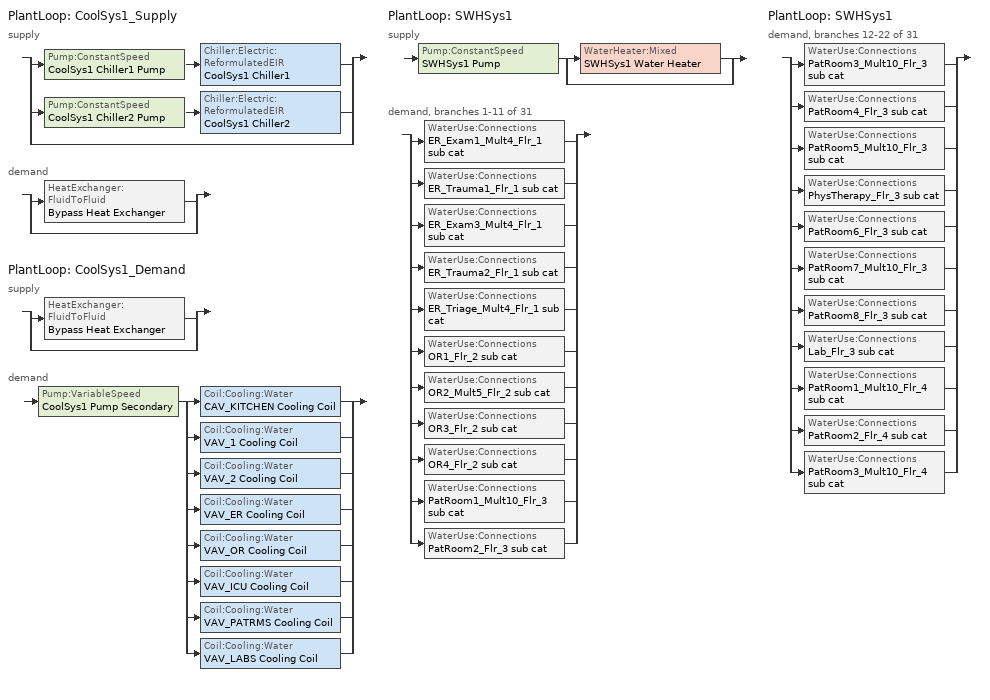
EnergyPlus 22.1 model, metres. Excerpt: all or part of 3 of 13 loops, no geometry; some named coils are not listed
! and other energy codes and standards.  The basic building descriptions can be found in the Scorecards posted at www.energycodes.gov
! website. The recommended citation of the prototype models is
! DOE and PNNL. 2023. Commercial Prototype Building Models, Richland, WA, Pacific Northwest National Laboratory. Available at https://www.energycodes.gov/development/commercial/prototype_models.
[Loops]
PlantLoop 'CoolSys1_Supply'
 supply: split
  | Pump:ConstantSpeed 'CoolSys1 Chiller1 Pump' > Chiller:Electric:ReformulatedEIR 'CoolSys1 Chiller1'
  | Pump:ConstantSpeed 'CoolSys1 Chiller2 Pump' > Chiller:Electric:ReformulatedEIR 'CoolSys1 Chiller2'
  | bypass
 demand: split
  | HeatExchanger:FluidToFluid 'Bypass Heat Exchanger'
  | bypass
PlantLoop 'CoolSys1_Demand'
 supply: split
  | HeatExchanger:FluidToFluid 'Bypass Heat Exchanger'
  | bypass
 demand: Pump:VariableSpeed 'CoolSys1 Pump Secondary' > split
  | Coil:Cooling:Water 'CAV_KITCHEN Cooling Coil'
  | Coil:Cooling:Water 'VAV_1 Cooling Coil'
  | Coil:Cooling:Water 'VAV_2 Cooling Coil'
  | Coil:Cooling:Water 'VAV_ER Cooling Coil'
  | Coil:Cooling:Water 'VAV_OR Cooling Coil'
  | Coil:Cooling:Water 'VAV_ICU Cooling Coil'
  | Coil:Cooling:Water 'VAV_PATRMS Cooling Coil'
  | Coil:Cooling:Water 'VAV_LABS Cooling Coil'
PlantLoop 'SWHSys1'
 supply: Pump:ConstantSpeed 'SWHSys1 Pump' > split
  | WaterHeater:Mixed 'SWHSys1 Water Heater'
  | bypass
 demand, branches 1-11 of 31: split
  | WaterUse:Connections 'ER_Exam1_Mult4_Flr_1 sub cat'
  | WaterUse:Connections 'ER_Trauma1_Flr_1 sub cat'
  | WaterUse:Connections 'ER_Exam3_Mult4_Flr_1 sub cat'
  | WaterUse:Connections 'ER_Trauma2_Flr_1 sub cat'
  | WaterUse:Connections 'ER_Triage_Mult4_Flr_1 sub cat'
  | WaterUse:Connections 'OR1_Flr_2 sub cat'
  | WaterUse:Connections 'OR2_Mult5_Flr_2 sub cat'
  | WaterUse:Connections 'OR3_Flr_2 sub cat'
  | WaterUse:Connections 'OR4_Flr_2 sub cat'
  | WaterUse:Connections 'PatRoom1_Mult10_Flr_3 sub cat'
  | WaterUse:Connections 'PatRoom2_Flr_3 sub cat'
PlantLoop 'SWHSys1'
 demand, branches 12-22 of 31: split
  | WaterUse:Connections 'PatRoom3_Mult10_Flr_3 sub cat'
  | WaterUse:Connections 'PatRoom4_Flr_3 sub cat'
  | WaterUse:Connections 'PatRoom5_Mult10_Flr_3 sub cat'
  | WaterUse:Connections 'PhysTherapy_Flr_3 sub cat'
  | WaterUse:Connections 'PatRoom6_Flr_3 sub cat'
  | WaterUse:Connections 'PatRoom7_Mult10_Flr_3 sub cat'
  | WaterUse:Connections 'PatRoom8_Flr_3 sub cat'
  | WaterUse:Connections 'Lab_Flr_3 sub cat'
  | WaterUse:Connections 'PatRoom1_Mult10_Flr_4 sub cat'
  | WaterUse:Connections 'PatRoom2_Flr_4 sub cat'
  | WaterUse:Connections 'PatRoom3_Mult10_Flr_4 sub cat'
[EnergyManagementSystem:Sensor]
Name | Output:Variable or Output:Meter Index Key | Output:Variable or Output:Meter
ChillerPlantDemandLoad | CoolSys1_Supply | Plant Supply Side Cooling Demand Rate
Chiller1_Status | CoolSys1 Chiller1 | Chiller Electricity Rate
Chiller2_Status | CoolSys1 Chiller2 | Chiller Electricity Rate
[Sizing:Plant]
Name | Loop Type | Design Loop Exit Temperature {C} | Loop Design Temperature Difference {deltaC}
CoolSys1_Supply; CoolSys1_Demand | Cooling | 7.22 | 5.6
SWHSys1 | Heating | 60 | 5
[Pump:VariableSpeed]
CoolSys1 Pump Secondary: autosize, 105798, autosize, 0.9, 0, 0, 0.0205, 0.4101, 0.5753, 0, Intermittent, 1.3889
[SetpointManager:Scheduled] Control Variable=Temperature
Name | Schedule | Setpoint Node or NodeList
CoolSys1 Loop Plant Demand Inlet Setpoint Manager | CW-Loop-Temp-Schedule | CoolSys1 Demand Inlet Node
CoolSys1 Loop Setpoint Manager | CW-Loop-Temp-Schedule | CoolSys1 Supply Outlet Node
SWHSys1 Loop Setpoint Manager | SHWSys1-Loop-Temp-Schedule | SWHSys1 Supply Outlet Node
[PlantLoop] Minimum Loop Flow Rate {m3/s}=0
Name | Fluid Type | Plant Equipment Operation Scheme | Maximum Loop Temperature {C} | Minimum Loop Temperature {C} | Maximum Loop Flow Rate {m3/s} | Plant Loop Volume {m3} | Load Distribution Scheme
CoolSys1_Supply | WATER | CoolSys1 Loop Operation Scheme List | 98 | 1 | AUTOSIZE | autocalculate | UniformLoad
CoolSys1_Demand | Water | CoolSys1 Sec Loop Operation | 98 | 1 | autosize | autocalculate | UniformLoad
SWHSys1 | WATER | SWHSys1 Loop Operation Scheme List | 60 | 10 | AUTOSIZE | AUTOSIZE | Optimal
[PlantEquipmentList]
CoolSys1 Equipment List 1: CoolSys1 Chiller1
CoolSys1 Equipment List 2: CoolSys1 Chiller1, CoolSys1 Chiller2
CoolSys1 HeatExchanger: Bypass Heat Exchanger
SWHSys1 Equipment List: SWHSys1 Water Heater
[PlantEquipmentOperation:HeatingLoad]
SWHSys1 Operation Scheme: Load Range 1 Lower Limit {W}=0; Load Range 1 Upper Limit {W}=1000000000000000; Range 1 Equipment List=SWHSys1 Equipment List
[PlantEquipmentOperationSchemes] Control Scheme 1 Schedule=PlantOnSched
Name | Control Scheme 1
CoolSys1 Loop Operation Scheme List | CoolSys1 Operation Scheme
CoolSys1 Sec Loop Operation | CoolSys1 Sec Operation Scheme
SWHSys1 Loop Operation Scheme List | SWHSys1 Operation Scheme
[Pump:ConstantSpeed] Design Power Consumption {W}=AUTOSIZE; Fraction of Motor Inefficiencies to Fluid Stream=0; Pump Control Type=Intermittent
Name | Design Flow Rate {m3/s} | Design Pump Head {Pa} | Motor Efficiency | Design Shaft Power per Unit Flow Rate per Unit Head {W/((m3/s)-Pa)}
CoolSys1 Chiller1 Pump; CoolSys1 Chiller2 Pump | AUTOSIZE | 73247.4 | 0.9 | 1.3889
SWHSys1 Pump | autosize | 29891 | 0.3
[Chiller:Electric:ReformulatedEIR] Reference Capacity {W}=744082; Reference COP {W/W}=5.33; Reference Leaving Chilled Water Temperature {C}=6.67; Reference Leaving Condenser Water Temperature {C}=34.4444; Reference Chilled Water Flow Rate {m3/s}=0.0322314; Reference Condenser Fluid Flow Rate {m3/s}=AutoSize; Cooling Capacity Function of Temperature Curve=WC_PD_GT150_2010_PA_CAPFT; Electric Input to Cooling Output Ratio Function of Temperature Curve=WC_PD_GT150_2010_PA_EIRFT; Electric Input to Cooling Output Ratio Function of Part Load Ratio Curve Type=LeavingCondenserWaterTemperature; Electric Input to Cooling Output Ratio Function of Part Load Ratio Curve=WC_PD_150to300_2010_PA_EIRFPLR; Minimum Part Load Ratio=0.15; Maximum Part Load Ratio=1; Optimum Part Load Ratio=1; Minimum Unloading Ratio=0.15; Leaving Chilled Water Lower Temperature Limit {C}=5; Chiller Flow Mode=ConstantFlow; Design Heat Recovery Water Flow Rate {m3/s}=0
CoolSys1 Chiller1; CoolSys1 Chiller2
[PlantEquipmentOperation:CoolingLoad] Load Range 1 Lower Limit {W}=0; Load Range 1 Upper Limit {W}=744082
Name | Range 1 Equipment List | Load Range 2 Lower Limit {W} | Load Range 2 Upper Limit {W} | Range 2 Equipment List
CoolSys1 Operation Scheme | CoolSys1 Equipment List 1 | 744082 | 100000000000000 | CoolSys1 Equipment List 2
CoolSys1 Sec Operation Scheme | CoolSys1 HeatExchanger
[HeatExchanger:FluidToFluid]
Bypass Heat Exchanger: Availability Schedule=ALWAYS_ON; Loop Demand Side Design Flow Rate {m3/s}=autosize; Loop Supply Side Design Flow Rate {m3/s}=autosize; Heat Exchange Model Type=Ideal; Heat Exchanger U-Factor Times Area Value {W/K}=autosize; Control Type=UncontrolledOn; Minimum Temperature Difference to Activate Heat Exchanger {deltaC}=0.01; Heat Transfer Metering End Use Type=LoopToLoop; Component Override Cooling Control Temperature Mode=Loop; Sizing Factor=1
[EnergyManagementSystem:InternalVariable]
Chiller2PumpDesignFlow: Internal Data Index Key=COOLSYS1 CHILLER2 PUMP; Internal Data Type=Pump Maximum Mass Flow Rate
[EnergyManagementSystem:Actuator]
Name | Actuated Component Unique | Actuated Component Type | Actuated Component Control Type
Chiller2PumpStatus | COOLSYS1 CHILLER2 PUMP | Plant Component Pump:ConstantSpeed | On/Off Supervisory
Chiller1PumpFlow | COOLSYS1 CHILLER1 PUMP | Pump | Pump Mass Flow Rate
Chiller2PumpFlow | COOLSYS1 CHILLER2 PUMP | Pump | Pump Mass Flow Rate
Chiller2Status | COOLSYS1 CHILLER2 | Plant Component Chiller:Electric:ReformulatedEIR | On/Off Supervisory
[WaterHeater:Mixed]
SWHSys1 Water Heater: Tank Volume {m3}=2.271247; Setpoint Temperature Schedule=SHWSys1 Water Heater Setpoint Temperature Schedule; Deadband Temperature Difference {deltaC}=2; Maximum Temperature Limit {C}=82.2222; Heater Control Type=Cycle; Heater Maximum Capacity {W}=175843; Heater Fuel Type=NATURALGAS; Heater Thermal Efficiency=0.802765; Off Cycle Parasitic Fuel Consumption Rate {W}=20036.76; Off Cycle Parasitic Fuel Type=NATURALGAS; Off Cycle Parasitic Heat Fraction to Tank=0; On Cycle Parasitic Fuel Consumption Rate {W}=20036.76; On Cycle Parasitic Fuel Type=NATURALGAS; Ambient Temperature Indicator=zone; Ambient Temperature Zone=BASEMENT; Off Cycle Loss Coefficient to Ambient Temperature {W/K}=15.601; On Cycle Loss Coefficient to Ambient Temperature {W/K}=15.601; Use Side Effectiveness=1; Source Side Effectiveness=1; Use Side Design Flow Rate {m3/s}=AUTOSIZE; Source Side Design Flow Rate {m3/s}=AUTOSIZE; Indirect Water Heating Recovery Time {hr}=1.5
[WaterUse:Equipment]
Name | Peak Flow Rate {m3/s} | Flow Rate Fraction Schedule | Target Temperature Schedule | Hot Water Supply Temperature Schedule | Zone | Sensible Fraction Schedule | Latent Fraction Schedule
ER_Exam1_Mult4_Flr_1 sub cat | 1.05556e-06 | BLDG_SWH_EXTD_SCH | ER_Exam1_Mult4_Flr_1 sub cat Temp Sched | ER_Exam1_Mult4_Flr_1 sub catHot Supply Temp Sched | ER_Exam1_Mult4_Flr_1 | ER_Exam1_Mult4_Flr_1 sub cat Sensible fract sched | ER_Exam1_Mult4_Flr_1 sub cat Latent fract sched
ER_Trauma1_Flr_1 sub cat | 1.05556e-06 | BLDG_SWH_EXTD_SCH | ER_Trauma1_Flr_1 sub cat Temp Sched | ER_Trauma1_Flr_1 sub catHot Supply Temp Sched | ER_Trauma1_Flr_1 | ER_Trauma1_Flr_1 sub cat Sensible fract sched | ER_Trauma1_Flr_1 sub cat Latent fract sched
ER_Exam3_Mult4_Flr_1 sub cat | 1.05556e-06 | BLDG_SWH_EXTD_SCH | ER_Exam3_Mult4_Flr_1 sub cat Temp Sched | ER_Exam3_Mult4_Flr_1 sub catHot Supply Temp Sched | ER_Exam3_Mult4_Flr_1 | ER_Exam3_Mult4_Flr_1 sub cat Sensible fract sched | ER_Exam3_Mult4_Flr_1 sub cat Latent fract sched
ER_Trauma2_Flr_1 sub cat | 1.05556e-06 | BLDG_SWH_EXTD_SCH | ER_Trauma2_Flr_1 sub cat Temp Sched | ER_Trauma2_Flr_1 sub catHot Supply Temp Sched | ER_Trauma2_Flr_1 | ER_Trauma2_Flr_1 sub cat Sensible fract sched | ER_Trauma2_Flr_1 sub cat Latent fract sched
ER_Triage_Mult4_Flr_1 sub cat | 1.05556e-06 | BLDG_SWH_EXTD_SCH | ER_Triage_Mult4_Flr_1 sub cat Temp Sched | ER_Triage_Mult4_Flr_1 sub catHot Supply Temp Sched | ER_Triage_Mult4_Flr_1 | ER_Triage_Mult4_Flr_1 sub cat Sensible fract sched | ER_Triage_Mult4_Flr_1 sub cat Latent fract sched
OR1_Flr_2 sub cat | 2.11111e-06 | BLDG_SWH_SCH | OR1_Flr_2 sub cat Temp Sched | OR1_Flr_2 sub catHot Supply Temp Sched | OR1_Flr_2 | OR1_Flr_2 sub cat Sensible fract sched | OR1_Flr_2 sub cat Latent fract sched
OR2_Mult5_Flr_2 sub cat | 2.11111e-06 | BLDG_SWH_SCH | OR2_Mult5_Flr_2 sub cat Temp Sched | OR2_Mult5_Flr_2 sub catHot Supply Temp Sched | OR2_Mult5_Flr_2 | OR2_Mult5_Flr_2 sub cat Sensible fract sched | OR2_Mult5_Flr_2 sub cat Latent fract sched
OR3_Flr_2 sub cat | 2.11111e-06 | BLDG_SWH_SCH | OR3_Flr_2 sub cat Temp Sched | OR3_Flr_2 sub catHot Supply Temp Sched | OR3_Flr_2 | OR3_Flr_2 sub cat Sensible fract sched | OR3_Flr_2 sub cat Latent fract sched
OR4_Flr_2 sub cat | 6.30556e-06 | BLDG_SWH_SCH | OR4_Flr_2 sub cat Temp Sched | OR4_Flr_2 sub catHot Supply Temp Sched | OR4_Flr_2 | OR4_Flr_2 sub cat Sensible fract sched | OR4_Flr_2 sub cat Latent fract sched
PatRoom1_Mult10_Flr_3 sub cat | 1.05556e-06 | BLDG_SWH_EXTD_SCH | PatRoom1_Mult10_Flr_3 sub cat Temp Sched | PatRoom1_Mult10_Flr_3 sub catHot Supply Temp Sched | PatRoom1_Mult10_Flr_3 | PatRoom1_Mult10_Flr_3 sub cat Sensible fract sched | PatRoom1_Mult10_Flr_3 sub cat Latent fract sched
PatRoom2_Flr_3 sub cat | 1.05556e-06 | BLDG_SWH_EXTD_SCH | PatRoom2_Flr_3 sub cat Temp Sched | PatRoom2_Flr_3 sub catHot Supply Temp Sched | PatRoom2_Flr_3 | PatRoom2_Flr_3 sub cat Sensible fract sched | PatRoom2_Flr_3 sub cat Latent fract sched
PatRoom3_Mult10_Flr_3 sub cat | 1.05556e-06 | BLDG_SWH_EXTD_SCH | PatRoom3_Mult10_Flr_3 sub cat Temp Sched | PatRoom3_Mult10_Flr_3 sub catHot Supply Temp Sched | PatRoom3_Mult10_Flr_3 | PatRoom3_Mult10_Flr_3 sub cat Sensible fract sched | PatRoom3_Mult10_Flr_3 sub cat Latent fract sched
PatRoom4_Flr_3 sub cat | 1.05556e-06 | BLDG_SWH_EXTD_SCH | PatRoom4_Flr_3 sub cat Temp Sched | PatRoom4_Flr_3 sub catHot Supply Temp Sched | PatRoom4_Flr_3 | PatRoom4_Flr_3 sub cat Sensible fract sched | PatRoom4_Flr_3 sub cat Latent fract sched
PatRoom5_Mult10_Flr_3 sub cat | 1.05556e-06 | BLDG_SWH_EXTD_SCH | PatRoom5_Mult10_Flr_3 sub cat Temp Sched | PatRoom5_Mult10_Flr_3 sub catHot Supply Temp Sched | PatRoom5_Mult10_Flr_3 | PatRoom5_Mult10_Flr_3 sub cat Sensible fract sched | PatRoom5_Mult10_Flr_3 sub cat Latent fract sched
PhysTherapy_Flr_3 sub cat | 1.05556e-06 | BLDG_SWH_SCH | PhysTherapy_Flr_3 sub cat Temp Sched | PhysTherapy_Flr_3 sub catHot Supply Temp Sched | PhysTherapy_Flr_3 | PhysTherapy_Flr_3 sub cat Sensible fract sched | PhysTherapy_Flr_3 sub cat Latent fract sched
PatRoom6_Flr_3 sub cat | 1.05556e-06 | BLDG_SWH_EXTD_SCH | PatRoom6_Flr_3 sub cat Temp Sched | PatRoom6_Flr_3 sub catHot Supply Temp Sched | PatRoom6_Flr_3 | PatRoom6_Flr_3 sub cat Sensible fract sched | PatRoom6_Flr_3 sub cat Latent fract sched
PatRoom7_Mult10_Flr_3 sub cat | 1.05556e-06 | BLDG_SWH_EXTD_SCH | PatRoom7_Mult10_Flr_3 sub cat Temp Sched | PatRoom7_Mult10_Flr_3 sub catHot Supply Temp Sched | PatRoom7_Mult10_Flr_3 | PatRoom7_Mult10_Flr_3 sub cat Sensible fract sched | PatRoom7_Mult10_Flr_3 sub cat Latent fract sched
PatRoom8_Flr_3 sub cat | 1.05556e-06 | BLDG_SWH_EXTD_SCH | PatRoom8_Flr_3 sub cat Temp Sched | PatRoom8_Flr_3 sub catHot Supply Temp Sched | PatRoom8_Flr_3 | PatRoom8_Flr_3 sub cat Sensible fract sched | PatRoom8_Flr_3 sub cat Latent fract sched
Lab_Flr_3 sub cat | 2.11111e-06 | BLDG_SWH_SCH | Lab_Flr_3 sub cat Temp Sched | Lab_Flr_3 sub catHot Supply Temp Sched | Lab_Flr_3 | Lab_Flr_3 sub cat Sensible fract sched | Lab_Flr_3 sub cat Latent fract sched
PatRoom1_Mult10_Flr_4 sub cat | 1.05556e-06 | BLDG_SWH_EXTD_SCH | PatRoom1_Mult10_Flr_4 sub cat Temp Sched | PatRoom1_Mult10_Flr_4 sub catHot Supply Temp Sched | PatRoom1_Mult10_Flr_4 | PatRoom1_Mult10_Flr_4 sub cat Sensible fract sched | PatRoom1_Mult10_Flr_4 sub cat Latent fract sched
PatRoom2_Flr_4 sub cat | 1.05556e-06 | BLDG_SWH_EXTD_SCH | PatRoom2_Flr_4 sub cat Temp Sched | PatRoom2_Flr_4 sub catHot Supply Temp Sched | PatRoom2_Flr_4 | PatRoom2_Flr_4 sub cat Sensible fract sched | PatRoom2_Flr_4 sub cat Latent fract sched
PatRoom3_Mult10_Flr_4 sub cat | 1.05556e-06 | BLDG_SWH_EXTD_SCH | PatRoom3_Mult10_Flr_4 sub cat Temp Sched | PatRoom3_Mult10_Flr_4 sub catHot Supply Temp Sched | PatRoom3_Mult10_Flr_4 | PatRoom3_Mult10_Flr_4 sub cat Sensible fract sched | PatRoom3_Mult10_Flr_4 sub cat Latent fract sched
[WaterUse:Connections]
Name | Water Use Equipment 1
ER_Exam1_Mult4_Flr_1 sub cat | ER_Exam1_Mult4_Flr_1 sub cat
ER_Trauma1_Flr_1 sub cat | ER_Trauma1_Flr_1 sub cat
ER_Exam3_Mult4_Flr_1 sub cat | ER_Exam3_Mult4_Flr_1 sub cat
ER_Trauma2_Flr_1 sub cat | ER_Trauma2_Flr_1 sub cat
ER_Triage_Mult4_Flr_1 sub cat | ER_Triage_Mult4_Flr_1 sub cat
OR1_Flr_2 sub cat | OR1_Flr_2 sub cat
OR2_Mult5_Flr_2 sub cat | OR2_Mult5_Flr_2 sub cat
OR3_Flr_2 sub cat | OR3_Flr_2 sub cat
OR4_Flr_2 sub cat | OR4_Flr_2 sub cat
PatRoom1_Mult10_Flr_3 sub cat | PatRoom1_Mult10_Flr_3 sub cat
PatRoom2_Flr_3 sub cat | PatRoom2_Flr_3 sub cat
PatRoom3_Mult10_Flr_3 sub cat | PatRoom3_Mult10_Flr_3 sub cat
PatRoom4_Flr_3 sub cat | PatRoom4_Flr_3 sub cat
PatRoom5_Mult10_Flr_3 sub cat | PatRoom5_Mult10_Flr_3 sub cat
PhysTherapy_Flr_3 sub cat | PhysTherapy_Flr_3 sub cat
PatRoom6_Flr_3 sub cat | PatRoom6_Flr_3 sub cat
PatRoom7_Mult10_Flr_3 sub cat | PatRoom7_Mult10_Flr_3 sub cat
PatRoom8_Flr_3 sub cat | PatRoom8_Flr_3 sub cat
Lab_Flr_3 sub cat | Lab_Flr_3 sub cat
PatRoom1_Mult10_Flr_4 sub cat | PatRoom1_Mult10_Flr_4 sub cat
PatRoom2_Flr_4 sub cat | PatRoom2_Flr_4 sub cat
PatRoom3_Mult10_Flr_4 sub cat | PatRoom3_Mult10_Flr_4 sub cat
[Schedule:Compact]
ALWAYS_ON; PlantOnSched: Through: 12/31, For: AllDays, Until: 24:00, 1
BLDG_SWH_SCH: Through: 12/31, For: Weekdays SummerDesignDay, Until: 07:00, 0, Until: 08:00, 0.17, Until: 09:00, 0.58, Until: 10:00, 0.66, Until: 11:00, 0.78, Until: 12:00, 0.82, Until: 13:00, 0.71, Until: 14:00, 0.82, Until: 15:00, 0.78, Until: 16:00, 0.74, Until: 17:00, 0.63, Until: 18:00, 0.41, Until: 21:00, 0.18, Until: 22:00, 0.1, Until: 24:00, 0, For: Saturday WinterDesignDay, Until: 07:00, 0, Until: 08:00, 0.01, Until: 09:00, 0.2, Until: 10:00, 0.28, Until: 12:00, 0.3, Until: 14:00, 0.24, Until: 17:00, 0.23, Until: 19:00, 0.1, Until: 24:00, 0, For: Sunday Holidays AllOtherDays, Until: 08:00, 0, Until: 16:00, 0.01, Until: 24:00, 0
BLDG_SWH_EXTD_SCH: Through: 12/31, For: Weekdays SummerDesignDay, Until: 07:00, 0.3, Until: 08:00, 0.5, Until: 09:00, 0.58, Until: 10:00, 0.66, Until: 11:00, 0.78, Until: 12:00, 0.82, Until: 13:00, 0.71, Until: 14:00, 0.82, Until: 15:00, 0.78, Until: 16:00, 0.74, Until: 17:00, 0.63, Until: 18:00, 0.41, Until: 21:00, 0.35, Until: 24:00, 0.3, For: Saturday WinterDesignDay, Until: 08:00, 0.3, Until: 09:00, 0.4, Until: 10:00, 0.5, Until: 17:00, 0.6, Until: 18:00, 0.5, Until: 24:00, 0.3, For: Sunday Holidays AllOtherDays, Until: 08:00, 0.3, Until: 09:00, 0.4, Until: 10:00, 0.5, Until: 17:00, 0.6, Until: 18:00, 0.5, Until: 24:00, 0.3
CW-Loop-Temp-Schedule: Through: 12/31, For: AllDays, Until: 24:00, 6.7
ER_Exam1_Mult4_Flr_1 sub cat Latent fract sched; ER_Trauma1_Flr_1 sub cat Latent fract sched; ER_Exam3_Mult4_Flr_1 sub cat Latent fract sched; ER_Trauma2_Flr_1 sub cat Latent fract sched; ER_Triage_Mult4_Flr_1 sub cat Latent fract sched; OR1_Flr_2 sub cat Latent fract sched; OR2_Mult5_Flr_2 sub cat Latent fract sched; OR3_Flr_2 sub cat Latent fract sched; OR4_Flr_2 sub cat Latent fract sched; PatRoom1_Mult10_Flr_3 sub cat Latent fract sched; PatRoom2_Flr_3 sub cat Latent fract sched; PatRoom3_Mult10_Flr_3 sub cat Latent fract sched; PatRoom4_Flr_3 sub cat Latent fract sched; PatRoom5_Mult10_Flr_3 sub cat Latent fract sched; PhysTherapy_Flr_3 sub cat Latent fract sched; PatRoom6_Flr_3 sub cat Latent fract sched; PatRoom7_Mult10_Flr_3 sub cat Latent fract sched; PatRoom8_Flr_3 sub cat Latent fract sched; Lab_Flr_3 sub cat Latent fract sched; PatRoom1_Mult10_Flr_4 sub cat Latent fract sched; PatRoom2_Flr_4 sub cat Latent fract sched; PatRoom3_Mult10_Flr_4 sub cat Latent fract sched: Through: 12/31, For: AllDays, Until: 24:00, 0.05
ER_Exam1_Mult4_Flr_1 sub cat Sensible fract sched; ER_Trauma1_Flr_1 sub cat Sensible fract sched; ER_Exam3_Mult4_Flr_1 sub cat Sensible fract sched; ER_Trauma2_Flr_1 sub cat Sensible fract sched; ER_Triage_Mult4_Flr_1 sub cat Sensible fract sched; OR1_Flr_2 sub cat Sensible fract sched; OR2_Mult5_Flr_2 sub cat Sensible fract sched; OR3_Flr_2 sub cat Sensible fract sched; OR4_Flr_2 sub cat Sensible fract sched; PatRoom1_Mult10_Flr_3 sub cat Sensible fract sched; PatRoom2_Flr_3 sub cat Sensible fract sched; PatRoom3_Mult10_Flr_3 sub cat Sensible fract sched; PatRoom4_Flr_3 sub cat Sensible fract sched; PatRoom5_Mult10_Flr_3 sub cat Sensible fract sched; PhysTherapy_Flr_3 sub cat Sensible fract sched; PatRoom6_Flr_3 sub cat Sensible fract sched; PatRoom7_Mult10_Flr_3 sub cat Sensible fract sched; PatRoom8_Flr_3 sub cat Sensible fract sched; Lab_Flr_3 sub cat Sensible fract sched; PatRoom1_Mult10_Flr_4 sub cat Sensible fract sched; PatRoom2_Flr_4 sub cat Sensible fract sched; PatRoom3_Mult10_Flr_4 sub cat Sensible fract sched: Through: 12/31, For: AllDays, Until: 24:00, 0.2
ER_Exam1_Mult4_Flr_1 sub cat Temp Sched; ER_Trauma1_Flr_1 sub cat Temp Sched; ER_Exam3_Mult4_Flr_1 sub cat Temp Sched; ER_Trauma2_Flr_1 sub cat Temp Sched; ER_Triage_Mult4_Flr_1 sub cat Temp Sched; OR1_Flr_2 sub cat Temp Sched; OR2_Mult5_Flr_2 sub cat Temp Sched; OR3_Flr_2 sub cat Temp Sched; OR4_Flr_2 sub cat Temp Sched; PatRoom1_Mult10_Flr_3 sub cat Temp Sched; PatRoom2_Flr_3 sub cat Temp Sched; PatRoom3_Mult10_Flr_3 sub cat Temp Sched; PatRoom4_Flr_3 sub cat Temp Sched; PatRoom5_Mult10_Flr_3 sub cat Temp Sched; PhysTherapy_Flr_3 sub cat Temp Sched; PatRoom6_Flr_3 sub cat Temp Sched; PatRoom7_Mult10_Flr_3 sub cat Temp Sched; PatRoom8_Flr_3 sub cat Temp Sched; Lab_Flr_3 sub cat Temp Sched; PatRoom1_Mult10_Flr_4 sub cat Temp Sched; PatRoom2_Flr_4 sub cat Temp Sched; PatRoom3_Mult10_Flr_4 sub cat Temp Sched; SHWSys1-Loop-Temp-Schedule; SHWSys1 Water Heater Setpoint Temperature Schedule: Through: 12/31, For: AllDays, Until: 24:00, 60
ER_Exam1_Mult4_Flr_1 sub catHot Supply Temp Sched; ER_Trauma1_Flr_1 sub catHot Supply Temp Sched; ER_Exam3_Mult4_Flr_1 sub catHot Supply Temp Sched; ER_Trauma2_Flr_1 sub catHot Supply Temp Sched; ER_Triage_Mult4_Flr_1 sub catHot Supply Temp Sched; OR1_Flr_2 sub catHot Supply Temp Sched; OR2_Mult5_Flr_2 sub catHot Supply Temp Sched; OR3_Flr_2 sub catHot Supply Temp Sched; OR4_Flr_2 sub catHot Supply Temp Sched; PatRoom1_Mult10_Flr_3 sub catHot Supply Temp Sched; PatRoom2_Flr_3 sub catHot Supply Temp Sched; PatRoom3_Mult10_Flr_3 sub catHot Supply Temp Sched; PatRoom4_Flr_3 sub catHot Supply Temp Sched; PatRoom5_Mult10_Flr_3 sub catHot Supply Temp Sched; PhysTherapy_Flr_3 sub catHot Supply Temp Sched; PatRoom6_Flr_3 sub catHot Supply Temp Sched; PatRoom7_Mult10_Flr_3 sub catHot Supply Temp Sched; PatRoom8_Flr_3 sub catHot Supply Temp Sched; Lab_Flr_3 sub catHot Supply Temp Sched; PatRoom1_Mult10_Flr_4 sub catHot Supply Temp Sched; PatRoom2_Flr_4 sub catHot Supply Temp Sched; PatRoom3_Mult10_Flr_4 sub catHot Supply Temp Sched: Through: 12/31, For: AllDays, Until: 24:00, 55
[Curve:Biquadratic] Minimum Value of x=5; Maximum Value of x=10; Minimum Value of y=17.78; Maximum Value of y=46.11
Name | Coefficient1 Constant | Coefficient2 x | Coefficient3 x**2 | Coefficient4 y | Coefficient5 y**2 | Coefficient6 x*y
WC_PD_GT150_2010_PA_CAPFT | 0.906115 | 0.0292277 | -0.0003647 | -0.0009709 | -9.05e-05 | 0.0002527
WC_PD_GT150_2010_PA_EIRFT | 0.377312 | -0.0229032 | 0.0016504 | 0.0118156 | 0.0004345 | -0.0010132
[Curve:Bicubic]
WC_PD_150TO300_2010_PA_EIRFPLR: Coefficient1 Constant=-0.136053; Coefficient2 x=0.0086427; Coefficient3 x**2=3.85558e-06; Coefficient4 y=1.02403; Coefficient5 y**2=0.0604744; Coefficient6 x*y=-0.00894786; Coefficient7 x**3=0; Coefficient8 y**3=0.057066; Coefficient9 x**2*y=0; Coefficient10 x*y**2=0; Minimum Value of x=31.13; Maximum Value of x=36.52; Minimum Value of y=0.19; Maximum Value of y=1.03
